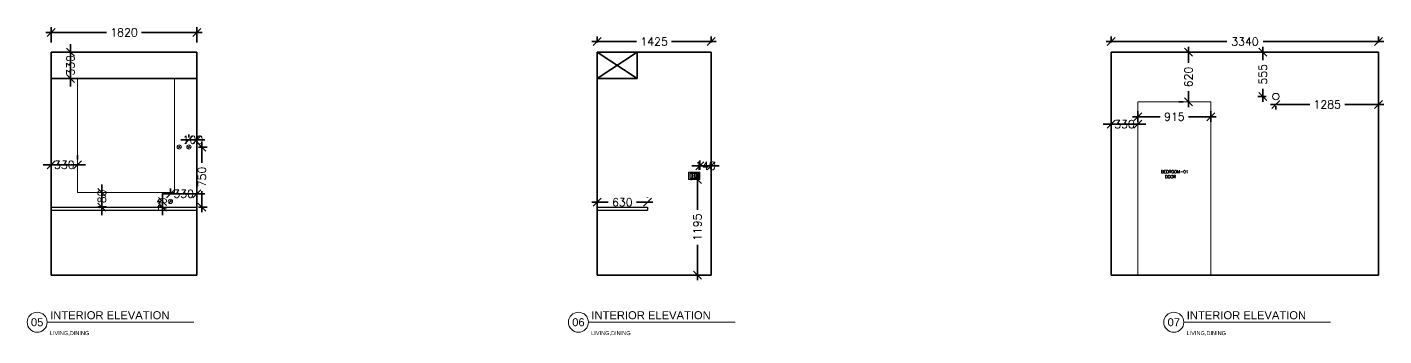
# Model space of a CAD drawing. Header units: millimetres. Extents: x -9330 to 74540, y -13540 to 80317.
# Drawn here: x 36828 to 53778, y 38750 to 42607 of the extents above; entities that cross this region are included whole.
import ezdxf
from ezdxf.enums import TextEntityAlignment as Align

# ---------------------------------------------------------------- set-up
doc = ezdxf.new("R2010")
doc.units = ezdxf.units.MM
for name, color, linetype, lineweight in [('LS_DR_Door', 34, 'Continuous', 5), ('LS_DR_ELECTRICAL', 1, 'Continuous', 0), ('LS_DR_Elivation', 7, 'Continuous', 35), ('LS_DR_Granite', 224, 'Continuous', 30), ('LS_DR_Plumbing', 5, 'Continuous', 5), ('LS_DR_Symbol', 6, 'Continuous', 0), ('LS_DR_Window', 30, 'Continuous', 5)]:
    doc.layers.add(name, color=color, linetype=linetype, lineweight=lineweight)
doc.layers.add('LS_DR_TEXT', color=7, linetype='Continuous')
doc.styles.add('ROMANS', font='romans.shx')
doc.styles.get("Standard").update_dxf_attribs({"font": 'arial.ttf'})
doc.dimstyles.new('MD50', dxfattribs={"dimscale": 50, "dimtxt": 1.9, "dimasz": 1.3, "dimexe": 1.3, "dimexo": 2.38, "dimgap": 1, "dimtad": 1, "dimdec": 0, "dimzin": 3, "dimdsep": 46, "dimtxsty": 'ROMANS', "dimblk": 'OBLIQUE', "dimcen": -1.9, "dimdle": 1.3, "dimclrd": 150, "dimclre": 150, "dimclrt": 256, "dimadec": 0, "dimazin": 0, "dimtfac": 1, "dimtdec": 0, "dimtix": 1, "dimtmove": 2, "dimatfit": 3, "dimfxl": 1, "dimtolj": 1, "dimtzin": 3, "dimarcsym": 0})

# ---------------------------------------------------------------- blocks, each defined once
blk = doc.blocks.new('_Oblique')
at = {"color": 0, "linetype": 'ByBlock', "lineweight": -2}
blk.add_line((-0.5, -0.5), (0.5, 0.5), dxfattribs=at)
blk = doc.blocks.new('*D382')
at = {"layer": 'Defpoints', "color": 0, "ltscale": 0.25, "transparency": 16777216}
for p in [(37128, 42541), (37128, 42294), (38948, 42294)]:
    blk.add_point(p, dxfattribs=at)
at = {"layer": 'LS_DR_Elivation', "color": 8, "ltscale": 0.25, "transparency": 16777216}
for p, q in [((37128, 42413), (37128, 42606)), ((38948, 42413), (38948, 42606))]:
    blk.add_line(p, q, dxfattribs=at)
at = {"layer": 'LS_DR_Elivation', "color": 5, "ltscale": 0.25, "transparency": 16777216}
for p, q in [((37063, 42541), (37819, 42541)), ((39013, 42541), (38257, 42541))]:
    blk.add_line(p, q, dxfattribs=at)
at = {"layer": 'LS_DR_Elivation', "color": 5, "ltscale": 0.25, "transparency": 16777216, "xscale": 100, "yscale": 100, "zscale": 100, "rotation": 180}
blk.add_blockref('_Oblique', (37128, 42541), dxfattribs=at)
at = {"layer": 'LS_DR_Elivation', "color": 5, "ltscale": 0.25, "transparency": 16777216, "xscale": 100, "yscale": 100, "zscale": 100}
blk.add_blockref('_Oblique', (38948, 42541), dxfattribs=at)
at = {"layer": 'LS_DR_Elivation', "color": 1, "ltscale": 0.25, "transparency": 16777216, "insert": (38038, 42541), "char_height": 100, "attachment_point": 5, "style": 'ROMANS'}
blk.add_mtext('\\A1;1820', dxfattribs=at)
blk = doc.blocks.new('*D383')
at = {"layer": 'Defpoints', "color": 0, "ltscale": 0.25, "transparency": 16777216}
for p in [(43948, 42426), (43948, 42294), (45373, 42294)]:
    blk.add_point(p, dxfattribs=at)
at = {"layer": 'LS_DR_Elivation', "color": 5, "ltscale": 0.25, "transparency": 16777216}
for p, q in [((43883, 42426), (44442, 42426)), ((45438, 42426), (44880, 42426))]:
    blk.add_line(p, q, dxfattribs=at)
at = {"layer": 'LS_DR_Elivation', "color": 8, "ltscale": 0.25, "transparency": 16777216}
for p, q in [((43948, 42413), (43948, 42491)), ((45373, 42413), (45373, 42491))]:
    blk.add_line(p, q, dxfattribs=at)
at = {"layer": 'LS_DR_Elivation', "color": 5, "ltscale": 0.25, "transparency": 16777216, "xscale": 100, "yscale": 100, "zscale": 100, "rotation": 180}
blk.add_blockref('_Oblique', (43948, 42426), dxfattribs=at)
at = {"layer": 'LS_DR_Elivation', "color": 5, "ltscale": 0.25, "transparency": 16777216, "xscale": 100, "yscale": 100, "zscale": 100}
blk.add_blockref('_Oblique', (45373, 42426), dxfattribs=at)
at = {"layer": 'LS_DR_Elivation', "color": 1, "ltscale": 0.25, "transparency": 16777216, "insert": (44661, 42426), "char_height": 100, "attachment_point": 5, "style": 'ROMANS'}
blk.add_mtext('\\A1;1425', dxfattribs=at)
blk = doc.blocks.new('*D384')
at = {"layer": 'Defpoints', "color": 0, "ltscale": 0.25, "transparency": 16777216}
for p in [(53713, 42426), (50373, 42294), (53713, 42294)]:
    blk.add_point(p, dxfattribs=at)
at = {"layer": 'LS_DR_Elivation', "color": 5, "ltscale": 0.25, "transparency": 16777216}
for p, q in [((50308, 42426), (51817, 42426)), ((53778, 42426), (52269, 42426))]:
    blk.add_line(p, q, dxfattribs=at)
at = {"layer": 'LS_DR_Elivation', "color": 8, "ltscale": 0.25, "transparency": 16777216}
for p, q in [((50373, 42413), (50373, 42491)), ((53713, 42413), (53713, 42491))]:
    blk.add_line(p, q, dxfattribs=at)
at = {"layer": 'LS_DR_Elivation', "color": 5, "ltscale": 0.25, "transparency": 16777216, "xscale": 100, "yscale": 100, "zscale": 100, "rotation": 180}
blk.add_blockref('_Oblique', (50373, 42426), dxfattribs=at)
at = {"layer": 'LS_DR_Elivation', "color": 5, "ltscale": 0.25, "transparency": 16777216, "xscale": 100, "yscale": 100, "zscale": 100}
blk.add_blockref('_Oblique', (53713, 42426), dxfattribs=at)
at = {"layer": 'LS_DR_Elivation', "color": 1, "ltscale": 0.25, "transparency": 16777216, "insert": (52043, 42426), "char_height": 100, "attachment_point": 5, "style": 'ROMANS'}
blk.add_mtext('\\A1;3340', dxfattribs=at)
blk = doc.blocks.new('*U6')
at = {"linetype": 'Continuous'}
blk.add_line((5, 0), (78.33, 0), dxfattribs=at)
blk.add_circle((0, 0), 5, dxfattribs=at)
at = {"color": 7}
blk.add_attdef('88', text='', height=4, dxfattribs=at).set_placement((0, 0), align=Align.MIDDLE_CENTER)
for tag, p, height in [('LABELNAME', (6.5, 1.5), 4), ('DES.LINE.01', (6.37, -3.27), 2), ('DES.LINE.02', (6.37, -6.39), 2)]:
    blk.add_attdef(tag, p, '', height=height, dxfattribs=at)
blk = doc.blocks.new('*D198')
at = {"layer": 'Defpoints', "color": 0, "ltscale": 0.25, "transparency": 16777216}
for p in [(37368, 42294), (37368, 42294), (37368, 41964)]:
    blk.add_point(p, dxfattribs=at)
at = {"layer": 'LS_DR_Elivation', "color": 5, "ltscale": 0.25, "transparency": 16777216}
for p, q in [((37368, 42294), (37368, 42394)), ((37368, 41964), (37368, 42294)), ((37368, 41964), (37368, 41864))]:
    blk.add_line(p, q, dxfattribs=at)
at = {"layer": 'LS_DR_Elivation', "color": 8, "ltscale": 0.25, "transparency": 16777216}
for p, q in [((37249, 42294), (37303, 42294)), ((37249, 41964), (37303, 41964))]:
    blk.add_line(p, q, dxfattribs=at)
at = {"layer": 'LS_DR_Elivation', "color": 5, "ltscale": 0.25, "transparency": 16777216, "xscale": 100, "yscale": 100, "zscale": 100}
for p, rotation in [((37368, 42294), 270), ((37368, 41964), 90)]:
    blk.add_blockref('_Oblique', p, dxfattribs=dict(at, rotation=rotation))
at = {"layer": 'LS_DR_Elivation', "color": 1, "ltscale": 0.25, "transparency": 16777216, "insert": (37368, 42129), "char_height": 100, "attachment_point": 5, "rotation": 90, "style": 'ROMANS'}
blk.add_mtext('\\A1;330', dxfattribs=at)
blk = doc.blocks.new('*D369')
at = {"layer": 'Defpoints', "color": 0, "ltscale": 0.25, "transparency": 16777216}
for p in [(38948, 40526), (38618, 40429), (38948, 40429)]:
    blk.add_point(p, dxfattribs=at)
at = {"layer": 'LS_DR_Elivation', "color": 5, "ltscale": 0.25, "transparency": 16777216}
for p, q in [((38618, 40526), (38518, 40526)), ((38618, 40526), (38948, 40526)), ((38948, 40526), (39048, 40526))]:
    blk.add_line(p, q, dxfattribs=at)
at = {"layer": 'LS_DR_Elivation', "color": 8, "ltscale": 0.25, "transparency": 16777216}
for p, q in [((38618, 40548), (38618, 40591)), ((38948, 40548), (38948, 40591))]:
    blk.add_line(p, q, dxfattribs=at)
at = {"layer": 'LS_DR_Elivation', "color": 5, "ltscale": 0.25, "transparency": 16777216, "xscale": 100, "yscale": 100, "zscale": 100}
blk.add_blockref('_Oblique', (38618, 40526), dxfattribs=at)
at = {"layer": 'LS_DR_Elivation', "color": 5, "ltscale": 0.25, "transparency": 16777216, "xscale": 100, "yscale": 100, "zscale": 100, "rotation": 180}
blk.add_blockref('_Oblique', (38948, 40526), dxfattribs=at)
at = {"layer": 'LS_DR_Elivation', "color": 1, "ltscale": 0.25, "transparency": 16777216, "insert": (38783, 40526), "char_height": 100, "attachment_point": 5, "style": 'ROMANS'}
blk.add_mtext('\\A1;330', dxfattribs=at)
blk = doc.blocks.new('*D370')
at = {"layer": 'Defpoints', "color": 0, "ltscale": 0.25, "transparency": 16777216}
for p in [(38518, 40359), (38618, 40429), (38618, 40359)]:
    blk.add_point(p, dxfattribs=at)
at = {"layer": 'LS_DR_Elivation', "color": 5, "ltscale": 0.25, "transparency": 16777216}
for p, q in [((38518, 40429), (38518, 40529)), ((38518, 40429), (38518, 40359)), ((38518, 40359), (38518, 40259))]:
    blk.add_line(p, q, dxfattribs=at)
at = {"layer": 'LS_DR_Elivation', "color": 8, "ltscale": 0.25, "transparency": 16777216}
for p, q in [((38499, 40429), (38453, 40429)), ((38499, 40359), (38453, 40359))]:
    blk.add_line(p, q, dxfattribs=at)
at = {"layer": 'LS_DR_Elivation', "color": 5, "ltscale": 0.25, "transparency": 16777216, "xscale": 100, "yscale": 100, "zscale": 100}
for p, rotation in [((38518, 40429), 270), ((38518, 40359), 90)]:
    blk.add_blockref('_Oblique', p, dxfattribs=dict(at, rotation=rotation))
at = {"layer": 'LS_DR_Elivation', "color": 1, "ltscale": 0.25, "transparency": 16777216, "insert": (38518, 40394), "char_height": 100, "attachment_point": 5, "rotation": 90, "style": 'ROMANS'}
blk.add_mtext('\\A1;70', dxfattribs=at)
blk = doc.blocks.new('*D371')
at = {"layer": 'Defpoints', "color": 0, "ltscale": 0.25, "transparency": 16777216}
for p in [(38948, 41200), (38848, 41109), (38948, 41109)]:
    blk.add_point(p, dxfattribs=at)
at = {"layer": 'LS_DR_Elivation', "color": 5, "ltscale": 0.25, "transparency": 16777216}
for p, q in [((38848, 41200), (38748, 41200)), ((38848, 41200), (38948, 41200)), ((38948, 41200), (39048, 41200))]:
    blk.add_line(p, q, dxfattribs=at)
at = {"layer": 'LS_DR_Elivation', "color": 8, "ltscale": 0.25, "transparency": 16777216}
for p, q in [((38848, 41228), (38848, 41265)), ((38948, 41228), (38948, 41265))]:
    blk.add_line(p, q, dxfattribs=at)
at = {"layer": 'LS_DR_Elivation', "color": 5, "ltscale": 0.25, "transparency": 16777216, "xscale": 100, "yscale": 100, "zscale": 100}
blk.add_blockref('_Oblique', (38848, 41200), dxfattribs=at)
at = {"layer": 'LS_DR_Elivation', "color": 5, "ltscale": 0.25, "transparency": 16777216, "xscale": 100, "yscale": 100, "zscale": 100, "rotation": 180}
blk.add_blockref('_Oblique', (38948, 41200), dxfattribs=at)
at = {"layer": 'LS_DR_Elivation', "color": 1, "ltscale": 0.25, "transparency": 16777216, "insert": (38898, 41200), "char_height": 100, "attachment_point": 5, "style": 'ROMANS'}
blk.add_mtext('\\A1;100', dxfattribs=at)
blk = doc.blocks.new('*D372')
at = {"layer": 'Defpoints', "color": 0, "ltscale": 0.25, "transparency": 16777216}
for p in [(38848, 41109), (38848, 40359), (39011, 40359)]:
    blk.add_point(p, dxfattribs=at)
at = {"layer": 'LS_DR_Elivation', "color": 8, "ltscale": 0.25, "transparency": 16777216}
for p, q in [((38967, 41109), (39076, 41109)), ((38967, 40359), (39076, 40359))]:
    blk.add_line(p, q, dxfattribs=at)
at = {"layer": 'LS_DR_Elivation', "color": 5, "ltscale": 0.25, "transparency": 16777216}
for p, q in [((39011, 41174), (39011, 40913)), ((39011, 40294), (39011, 40556))]:
    blk.add_line(p, q, dxfattribs=at)
at = {"layer": 'LS_DR_Elivation', "color": 5, "ltscale": 0.25, "transparency": 16777216, "xscale": 100, "yscale": 100, "zscale": 100}
for p, rotation in [((39011, 41109), 90), ((39011, 40359), 270)]:
    blk.add_blockref('_Oblique', p, dxfattribs=dict(at, rotation=rotation))
at = {"layer": 'LS_DR_Elivation', "color": 1, "ltscale": 0.25, "transparency": 16777216, "insert": (39011, 40734), "char_height": 100, "attachment_point": 5, "rotation": 90, "style": 'ROMANS'}
blk.add_mtext('\\A1;750', dxfattribs=at)
blk = doc.blocks.new('*D373')
at = {"layer": 'Defpoints', "color": 0, "ltscale": 0.25, "transparency": 16777216}
for p in [(37693, 40539), (37693, 40359), (37760, 40359)]:
    blk.add_point(p, dxfattribs=at)
at = {"layer": 'LS_DR_Elivation', "color": 5, "ltscale": 0.25, "transparency": 16777216}
for p, q in [((37760, 40539), (37760, 40639)), ((37760, 40539), (37760, 40359)), ((37760, 40359), (37760, 40259))]:
    blk.add_line(p, q, dxfattribs=at)
at = {"layer": 'LS_DR_Elivation', "color": 8, "ltscale": 0.25, "transparency": 16777216}
for p, q in [((37812, 40539), (37825, 40539)), ((37812, 40359), (37825, 40359))]:
    blk.add_line(p, q, dxfattribs=at)
at = {"layer": 'LS_DR_Elivation', "color": 5, "ltscale": 0.25, "transparency": 16777216, "xscale": 100, "yscale": 100, "zscale": 100}
for p, rotation in [((37760, 40539), 270), ((37760, 40359), 90)]:
    blk.add_blockref('_Oblique', p, dxfattribs=dict(at, rotation=rotation))
at = {"layer": 'LS_DR_Elivation', "color": 1, "ltscale": 0.25, "transparency": 16777216, "insert": (37760, 40449), "char_height": 100, "attachment_point": 5, "rotation": 90, "style": 'ROMANS'}
blk.add_mtext('\\A1;180', dxfattribs=at)
blk = doc.blocks.new('*D374')
at = {"layer": 'Defpoints', "color": 0, "ltscale": 0.25, "transparency": 16777216}
for p in [(37128, 40887), (37128, 40887), (37458, 40887)]:
    blk.add_point(p, dxfattribs=at)
at = {"layer": 'LS_DR_Elivation', "color": 5, "ltscale": 0.25, "transparency": 16777216}
for p, q in [((37128, 40887), (37028, 40887)), ((37458, 40887), (37128, 40887)), ((37458, 40887), (37558, 40887))]:
    blk.add_line(p, q, dxfattribs=at)
at = {"layer": 'LS_DR_Elivation', "color": 8, "ltscale": 0.25, "transparency": 16777216}
for p, q in [((37128, 41006), (37128, 40952)), ((37458, 41006), (37458, 40952))]:
    blk.add_line(p, q, dxfattribs=at)
at = {"layer": 'LS_DR_Elivation', "color": 5, "ltscale": 0.25, "transparency": 16777216, "xscale": 100, "yscale": 100, "zscale": 100}
blk.add_blockref('_Oblique', (37128, 40887), dxfattribs=at)
at = {"layer": 'LS_DR_Elivation', "color": 5, "ltscale": 0.25, "transparency": 16777216, "xscale": 100, "yscale": 100, "zscale": 100, "rotation": 180}
blk.add_blockref('_Oblique', (37458, 40887), dxfattribs=at)
at = {"layer": 'LS_DR_Elivation', "color": 1, "ltscale": 0.25, "transparency": 16777216, "insert": (37293, 40887), "char_height": 100, "attachment_point": 5, "style": 'ROMANS'}
blk.add_mtext('\\A1;330', dxfattribs=at)
blk = doc.blocks.new('*D375')
at = {"layer": 'Defpoints', "color": 0, "ltscale": 0.25, "transparency": 16777216}
for p in [(43948, 40419), (43948, 40359), (44578, 40359)]:
    blk.add_point(p, dxfattribs=at)
at = {"layer": 'LS_DR_Elivation', "color": 5, "ltscale": 0.25, "transparency": 16777216}
for p, q in [((43883, 40419), (44087, 40419)), ((44643, 40419), (44439, 40419))]:
    blk.add_line(p, q, dxfattribs=at)
at = {"layer": 'LS_DR_Elivation', "color": 8, "ltscale": 0.25, "transparency": 16777216}
for p, q in [((43948, 40478), (43948, 40484)), ((44578, 40478), (44578, 40484))]:
    blk.add_line(p, q, dxfattribs=at)
at = {"layer": 'LS_DR_Elivation', "color": 5, "ltscale": 0.25, "transparency": 16777216, "xscale": 100, "yscale": 100, "zscale": 100, "rotation": 180}
blk.add_blockref('_Oblique', (43948, 40419), dxfattribs=at)
at = {"layer": 'LS_DR_Elivation', "color": 5, "ltscale": 0.25, "transparency": 16777216, "xscale": 100, "yscale": 100, "zscale": 100}
blk.add_blockref('_Oblique', (44578, 40419), dxfattribs=at)
at = {"layer": 'LS_DR_Elivation', "color": 1, "ltscale": 0.25, "transparency": 16777216, "insert": (44263, 40419), "char_height": 100, "attachment_point": 5, "style": 'ROMANS'}
blk.add_mtext('\\A1;630', dxfattribs=at)
blk = doc.blocks.new('SWITCH')
at = {"layer": 'LS_DR_ELECTRICAL', "ltscale": 0.25}
for p, q in [((533533, 100225), (533505, 100225)), ((533505, 100159), (533505, 100225)), ((533529, 100221), (533509, 100221)), ((533509, 100163), (533509, 100221)), ((533529, 100221), (533529, 100163)), ((533533, 100225), (533533, 100159)), ((533533, 100159), (533505, 100159)), ((533529, 100163), (533509, 100163))]:
    blk.add_line(p, q, dxfattribs=at)
blk = doc.blocks.new('*D376')
at = {"layer": 'Defpoints', "color": 0, "ltscale": 0.25, "transparency": 16777216}
for p in [(45373, 40876), (45233, 40704), (45373, 40704)]:
    blk.add_point(p, dxfattribs=at)
at = {"layer": 'LS_DR_Elivation', "color": 5, "ltscale": 0.25, "transparency": 16777216}
for p, q in [((45233, 40876), (45133, 40876)), ((45233, 40876), (45373, 40876)), ((45373, 40876), (45473, 40876))]:
    blk.add_line(p, q, dxfattribs=at)
at = {"layer": 'LS_DR_Elivation', "color": 8, "ltscale": 0.25, "transparency": 16777216}
for p, q in [((45233, 40823), (45233, 40941)), ((45373, 40823), (45373, 40941))]:
    blk.add_line(p, q, dxfattribs=at)
at = {"layer": 'LS_DR_Elivation', "color": 5, "ltscale": 0.25, "transparency": 16777216, "xscale": 100, "yscale": 100, "zscale": 100}
blk.add_blockref('_Oblique', (45233, 40876), dxfattribs=at)
at = {"layer": 'LS_DR_Elivation', "color": 5, "ltscale": 0.25, "transparency": 16777216, "xscale": 100, "yscale": 100, "zscale": 100, "rotation": 180}
blk.add_blockref('_Oblique', (45373, 40876), dxfattribs=at)
at = {"layer": 'LS_DR_Elivation', "color": 1, "ltscale": 0.25, "transparency": 16777216, "insert": (45303, 40876), "char_height": 100, "attachment_point": 5, "style": 'ROMANS'}
blk.add_mtext('\\A1;140', dxfattribs=at)
blk = doc.blocks.new('*D308')
at = {"layer": 'Defpoints', "color": 0, "ltscale": 0.25, "transparency": 16777216}
for p in [(45233, 40704), (45202, 39509), (45233, 39509)]:
    blk.add_point(p, dxfattribs=at)
at = {"layer": 'LS_DR_Elivation', "color": 8, "ltscale": 0.25, "transparency": 16777216}
for p, q in [((45114, 40704), (45137, 40704)), ((45114, 39509), (45137, 39509))]:
    blk.add_line(p, q, dxfattribs=at)
at = {"layer": 'LS_DR_Elivation', "color": 5, "ltscale": 0.25, "transparency": 16777216}
for p, q in [((45202, 40769), (45202, 40326)), ((45202, 39444), (45202, 39888))]:
    blk.add_line(p, q, dxfattribs=at)
at = {"layer": 'LS_DR_Elivation', "color": 5, "ltscale": 0.25, "transparency": 16777216, "xscale": 100, "yscale": 100, "zscale": 100}
for p, rotation in [((45202, 40704), 90), ((45202, 39509), 270)]:
    blk.add_blockref('_Oblique', p, dxfattribs=dict(at, rotation=rotation))
at = {"layer": 'LS_DR_Elivation', "color": 1, "ltscale": 0.25, "transparency": 16777216, "insert": (45202, 40107), "char_height": 100, "attachment_point": 5, "rotation": 90, "style": 'ROMANS'}
blk.add_mtext('\\A1;1195', dxfattribs=at)
blk = doc.blocks.new('*D309')
at = {"layer": 'Defpoints', "color": 0, "ltscale": 0.25, "transparency": 16777216}
for p in [(51336, 42294), (51336, 42294), (51336, 41674)]:
    blk.add_point(p, dxfattribs=at)
at = {"layer": 'LS_DR_Elivation', "color": 8, "ltscale": 0.25, "transparency": 16777216}
for p, q in [((51217, 42294), (51271, 42294)), ((51217, 41674), (51271, 41674))]:
    blk.add_line(p, q, dxfattribs=at)
at = {"layer": 'LS_DR_Elivation', "color": 5, "ltscale": 0.25, "transparency": 16777216}
for p, q in [((51336, 42359), (51336, 42161)), ((51336, 41609), (51336, 41808))]:
    blk.add_line(p, q, dxfattribs=at)
at = {"layer": 'LS_DR_Elivation', "color": 5, "ltscale": 0.25, "transparency": 16777216, "xscale": 100, "yscale": 100, "zscale": 100}
for p, rotation in [((51336, 42294), 90), ((51336, 41674), 270)]:
    blk.add_blockref('_Oblique', p, dxfattribs=dict(at, rotation=rotation))
at = {"layer": 'LS_DR_Elivation', "color": 1, "ltscale": 0.25, "transparency": 16777216, "insert": (51336, 41984), "char_height": 100, "attachment_point": 5, "rotation": 90, "style": 'ROMANS'}
blk.add_mtext('\\A1;620', dxfattribs=at)
blk = doc.blocks.new('*D310')
at = {"layer": 'Defpoints', "color": 0, "ltscale": 0.25, "transparency": 16777216}
for p in [(50373, 41394), (50373, 41394), (50703, 41394)]:
    blk.add_point(p, dxfattribs=at)
at = {"layer": 'LS_DR_Elivation', "color": 5, "ltscale": 0.25, "transparency": 16777216}
for p, q in [((50373, 41394), (50273, 41394)), ((50703, 41394), (50373, 41394)), ((50703, 41394), (50803, 41394))]:
    blk.add_line(p, q, dxfattribs=at)
at = {"layer": 'LS_DR_Elivation', "color": 8, "ltscale": 0.25, "transparency": 16777216}
for p, q in [((50373, 41513), (50373, 41459)), ((50703, 41513), (50703, 41459))]:
    blk.add_line(p, q, dxfattribs=at)
at = {"layer": 'LS_DR_Elivation', "color": 5, "ltscale": 0.25, "transparency": 16777216, "xscale": 100, "yscale": 100, "zscale": 100}
blk.add_blockref('_Oblique', (50373, 41394), dxfattribs=at)
at = {"layer": 'LS_DR_Elivation', "color": 5, "ltscale": 0.25, "transparency": 16777216, "xscale": 100, "yscale": 100, "zscale": 100, "rotation": 180}
blk.add_blockref('_Oblique', (50703, 41394), dxfattribs=at)
at = {"layer": 'LS_DR_Elivation', "color": 1, "ltscale": 0.25, "transparency": 16777216, "insert": (50538, 41394), "char_height": 100, "attachment_point": 5, "style": 'ROMANS'}
blk.add_mtext('\\A1;330', dxfattribs=at)
blk = doc.blocks.new('*D311')
at = {"layer": 'Defpoints', "color": 0, "ltscale": 0.25, "transparency": 16777216}
for p in [(50703, 41674), (51618, 41674), (51618, 41488)]:
    blk.add_point(p, dxfattribs=at)
at = {"layer": 'LS_DR_Elivation', "color": 8, "ltscale": 0.25, "transparency": 16777216}
for p, q in [((50703, 41555), (50703, 41423)), ((51618, 41555), (51618, 41423))]:
    blk.add_line(p, q, dxfattribs=at)
at = {"layer": 'LS_DR_Elivation', "color": 5, "ltscale": 0.25, "transparency": 16777216}
for p, q in [((50638, 41488), (50982, 41488)), ((51683, 41488), (51339, 41488))]:
    blk.add_line(p, q, dxfattribs=at)
at = {"layer": 'LS_DR_Elivation', "color": 5, "ltscale": 0.25, "transparency": 16777216, "xscale": 100, "yscale": 100, "zscale": 100, "rotation": 180}
blk.add_blockref('_Oblique', (50703, 41488), dxfattribs=at)
at = {"layer": 'LS_DR_Elivation', "color": 5, "ltscale": 0.25, "transparency": 16777216, "xscale": 100, "yscale": 100, "zscale": 100}
blk.add_blockref('_Oblique', (51618, 41488), dxfattribs=at)
at = {"layer": 'LS_DR_Elivation', "color": 1, "ltscale": 0.25, "transparency": 16777216, "insert": (51161, 41488), "char_height": 100, "attachment_point": 5, "style": 'ROMANS'}
blk.add_mtext('\\A1;915', dxfattribs=at)
blk = doc.blocks.new('*D312')
at = {"layer": 'Defpoints', "color": 0, "ltscale": 0.25, "transparency": 16777216}
for p in [(52428, 41739), (53713, 41739), (53713, 41641)]:
    blk.add_point(p, dxfattribs=at)
at = {"layer": 'LS_DR_Elivation', "color": 5, "ltscale": 0.25, "transparency": 16777216}
for p, q in [((52363, 41641), (52852, 41641)), ((53778, 41641), (53290, 41641))]:
    blk.add_line(p, q, dxfattribs=at)
at = {"layer": 'LS_DR_Elivation', "color": 8, "ltscale": 0.25, "transparency": 16777216}
for p, q in [((52428, 41620), (52428, 41576)), ((53713, 41620), (53713, 41576))]:
    blk.add_line(p, q, dxfattribs=at)
at = {"layer": 'LS_DR_Elivation', "color": 5, "ltscale": 0.25, "transparency": 16777216, "xscale": 100, "yscale": 100, "zscale": 100, "rotation": 180}
blk.add_blockref('_Oblique', (52428, 41641), dxfattribs=at)
at = {"layer": 'LS_DR_Elivation', "color": 5, "ltscale": 0.25, "transparency": 16777216, "xscale": 100, "yscale": 100, "zscale": 100}
blk.add_blockref('_Oblique', (53713, 41641), dxfattribs=at)
at = {"layer": 'LS_DR_Elivation', "color": 1, "ltscale": 0.25, "transparency": 16777216, "insert": (53071, 41641), "char_height": 100, "attachment_point": 5, "style": 'ROMANS'}
blk.add_mtext('\\A1;1285', dxfattribs=at)
blk = doc.blocks.new('*D313')
at = {"layer": 'Defpoints', "color": 0, "ltscale": 0.25, "transparency": 16777216}
for p in [(52267, 42294), (52428, 42294), (52428, 41739)]:
    blk.add_point(p, dxfattribs=at)
at = {"layer": 'LS_DR_Elivation', "color": 8, "ltscale": 0.25, "transparency": 16777216}
for p, q in [((52309, 42294), (52202, 42294)), ((52309, 41739), (52202, 41739))]:
    blk.add_line(p, q, dxfattribs=at)
at = {"layer": 'LS_DR_Elivation', "color": 5, "ltscale": 0.25, "transparency": 16777216}
for p, q in [((52267, 42359), (52267, 42196)), ((52267, 41674), (52267, 41838))]:
    blk.add_line(p, q, dxfattribs=at)
at = {"layer": 'LS_DR_Elivation', "color": 5, "ltscale": 0.25, "transparency": 16777216, "xscale": 100, "yscale": 100, "zscale": 100}
for p, rotation in [((52267, 42294), 90), ((52267, 41739), 270)]:
    blk.add_blockref('_Oblique', p, dxfattribs=dict(at, rotation=rotation))
at = {"layer": 'LS_DR_Elivation', "color": 1, "ltscale": 0.25, "transparency": 16777216, "insert": (52267, 42017), "char_height": 100, "attachment_point": 5, "rotation": 90, "style": 'ROMANS'}
blk.add_mtext('\\A1;555', dxfattribs=at)

msp = doc.modelspace()

# ---------------------------------------------------------------- linework, layer by layer
at = {"layer": 'LS_DR_Door', "ltscale": 0.25}
for p, q in [((50703.2, 41674.5), (50703.2, 39509.5)), ((50703.2, 41674.5), (51618.2, 41674.5)), ((51618.2, 41674.5), (51618.2, 39509.5))]:
    msp.add_line(p, q, dxfattribs=at)
at = {"layer": 'LS_DR_ELECTRICAL', "ltscale": 0.25}
msp.add_lwpolyline([(45233.2, 40704.5), (45091.3, 40704.5), (45091.3, 40794.5), (45233.2, 40794.5)], close=True, dxfattribs=at)
at = {"layer": 'LS_DR_ELECTRICAL'}
msp.add_circle((52428.2, 41739.5), 40, dxfattribs=at)
at = {"layer": 'LS_DR_Elivation', "color": 9, "ltscale": 0.25, "true_color": 0xc7c8ca}
for p, q in [((37128.2, 42294.5), (37128.2, 39509.5)), ((37128.2, 42294.5), (38948.2, 42294.5)), ((38948.2, 42294.5), (38948.2, 39509.5)), ((43948.2, 42294.5), (43948.2, 39509.5)), ((43948.2, 42294.5), (45373.2, 42294.5)), ((44448.2, 41964.5), (43948.2, 42294.5)), ((44448.2, 42294.5), (43948.2, 41964.5)), ((44448.2, 42294.5), (44448.2, 41964.5)), ((45373.2, 42294.5), (45373.2, 39509.5)), ((50373.2, 42294.5), (50373.2, 39509.5)), ((50373.2, 42294.5), (53713.2, 42294.5)), ((53713.2, 42294.5), (53713.2, 39509.5)), ((37128.2, 41964.5), (38948.2, 41964.5)), ((43948.2, 41964.5), (44448.2, 41964.5)), ((37128.2, 39509.5), (38948.2, 39509.5)), ((43948.2, 39509.5), (45373.2, 39509.5)), ((50373.2, 39509.5), (53713.2, 39509.5))]:
    msp.add_line(p, q, dxfattribs=at)
at = {"layer": 'LS_DR_Granite', "ltscale": 0.25}
for p, q in [((37128.2, 40359.5), (38948.2, 40359.5)), ((43948.2, 40359.5), (44578.2, 40359.5)), ((44578.2, 40359.5), (44578.2, 40319.5)), ((37128.2, 40319.5), (38948.2, 40319.5)), ((43948.2, 40319.5), (44578.2, 40319.5))]:
    msp.add_line(p, q, dxfattribs=at)
at = {"layer": 'LS_DR_Plumbing', "ltscale": 0.25}
for p, q in [((38752.5, 41098.6), (38704.1, 41121.1)), ((38752.5, 41098.6), (38704.1, 41121.1)), ((38713.6, 41087.1), (38742.7, 41131.8)), ((38713.6, 41087.1), (38742.7, 41131.8)), ((38872.5, 41098.6), (38824.1, 41121.1)), ((38872.5, 41098.6), (38824.1, 41121.1)), ((38833.6, 41087.1), (38862.7, 41131.8)), ((38833.6, 41087.1), (38862.7, 41131.8)), ((38642.5, 40418.6), (38594.1, 40441.1)), ((38642.5, 40418.6), (38594.1, 40441.1)), ((38603.6, 40407.1), (38632.7, 40451.8)), ((38603.6, 40407.1), (38632.7, 40451.8))]:
    msp.add_line(p, q, dxfattribs=at)
at = {"layer": 'LS_DR_Plumbing'}
for centre in [(38728.2, 41109.5), (38728.2, 41109.5), (38848.2, 41109.5), (38848.2, 41109.5), (38618.2, 40429.5), (38618.2, 40429.5)]:
    msp.add_circle(centre, 26.7, dxfattribs=at)
at = {"layer": 'LS_DR_Window', "ltscale": 0.25}
for p, q in [((37458.2, 41964.5), (37458.2, 40539.5)), ((38668.2, 41964.5), (38668.2, 40539.5)), ((37458.2, 40539.5), (38668.2, 40539.5))]:
    msp.add_line(p, q, dxfattribs=at)

# ---------------------------------------------------------------- block references
at = {"layer": 'LS_DR_ELECTRICAL', "ltscale": 0.25}
for p in [(-488398.7, -59441.9), (-488368.7, -59441.9), (-488340.7, -59441.9), (-488312.7, -59441.9)]:
    msp.add_blockref('SWITCH', p, dxfattribs=at)
at = {"layer": 'LS_DR_Symbol', "ltscale": 0.25}
ref = msp.add_blockref('*U6', (36952.6, 38920.5), dxfattribs=dict(at, xscale=25, yscale=25, zscale=25))
ref.add_attrib('88', '05', dxfattribs={"layer": '0', "color": 7, "height": 100}).set_placement((36952.6, 38920.5), align=Align.MIDDLE_CENTER)
ref.add_attrib('LABELNAME', 'INTERIOR ELEVATION ', (37115.1, 38958), dxfattribs={"layer": '0', "color": 7, "height": 100})
ref.add_attrib('DES.LINE.01', 'LIVING,DINING', (37112, 38759.5), dxfattribs={"layer": '0', "color": 7, "height": 50})
ref = msp.add_blockref('*U6', (43715.1, 38920.5), dxfattribs=dict(at, xscale=25, yscale=25, zscale=25))
ref.add_attrib('88', '06', dxfattribs={"layer": '0', "color": 7, "height": 100}).set_placement((43715.1, 38920.5), align=Align.MIDDLE_CENTER)
ref.add_attrib('LABELNAME', 'INTERIOR ELEVATION ', (43877.6, 38958), dxfattribs={"layer": '0', "color": 7, "height": 100})
ref.add_attrib('DES.LINE.01', 'LIVING,DINING', (43874.5, 38759.5), dxfattribs={"layer": '0', "color": 7, "height": 50})
ref = msp.add_blockref('*U6', (51153.6, 38920.5), dxfattribs=dict(at, xscale=25, yscale=25, zscale=25))
ref.add_attrib('88', '07', dxfattribs={"layer": '0', "color": 7, "height": 100}).set_placement((51153.6, 38920.5), align=Align.MIDDLE_CENTER)
ref.add_attrib('LABELNAME', 'INTERIOR ELEVATION ', (51316.1, 38958), dxfattribs={"layer": '0', "color": 7, "height": 100})
ref.add_attrib('DES.LINE.01', 'LIVING,DINING', (51313, 38759.5), dxfattribs={"layer": '0', "color": 7, "height": 50})

# ---------------------------------------------------------------- texts
at = {"layer": 'LS_DR_TEXT', "ltscale": 0.25, "insert": (50993.7, 40818.7), "char_height": 36.9, "attachment_point": 1, "style": 'ROMANS'}
msp.add_mtext_dynamic_manual_height_columns('BEDROOM-01\\P  DOOR', width=464.446, gutter_width=359.4, heights=[0], dxfattribs=at)

# ---------------------------------------------------------------- dimensions: what is measured, and where the dimension line sits
at = {"layer": 'LS_DR_Elivation', "color": 9, "ltscale": 0.25, "true_color": 0xc7c8ca}
for base, p1, p2, picture, middle in [((37128.2, 42541), (38948.2, 42294.5), (37128.2, 42294.5), '*D382', (38038.2, 42541)), ((43948.2, 42426), (45373.2, 42294.5), (43948.2, 42294.5), '*D383', (44660.7, 42426)), ((53713.2, 42426), (50373.2, 42294.5), (53713.2, 42294.5), '*D384', (52043.2, 42426)), ((53713.2, 41641.5), (52428.2, 41739.5), (53713.2, 41739.5), '*D312', (53070.7, 41641.5)), ((51618.2, 41488.5), (50703.2, 41674.5), (51618.2, 41674.5), '*D311', (51160.7, 41488.5)), ((50373.2, 41394), (50703.2, 41394), (50373.2, 41394), '*D310', (50538.2, 41394)), ((38948.2, 41200.5), (38848.2, 41109.5), (38948.2, 41109.5), '*D371', (38898.2, 41200.5)), ((37128.2, 40887.5), (37458.2, 40887.5), (37128.2, 40887.5), '*D374', (37293.2, 40887.5)), ((45373.2, 40876), (45233.2, 40704.5), (45373.2, 40704.5), '*D376', (45303.2, 40876)), ((38948.2, 40526), (38618.2, 40429.5), (38948.2, 40429.5), '*D369', (38783.2, 40526)), ((43948.2, 40419), (44578.2, 40359.5), (43948.2, 40359.5), '*D375', (44263.2, 40419))]:
    dim = msp.add_linear_dim(base=base, p1=p1, p2=p2, dimstyle='MD50', override={"dimtxt": 2, "dimasz": 2, "dimtad": 0, "dimclrd": 5, "dimclre": 8, "dimclrt": 1, "dimfxl": 30, "dimlwd": 65535, "dimlwe": 65535, "dimarcsym": 2}, dxfattribs=at)
    dim.commit()
    dim.dimension.update_dxf_attribs({"geometry": picture, "text_midpoint": middle})
for base, p1, p2, picture, middle in [((37367.7, 42294.5), (37367.7, 41964.5), (37367.7, 42294.5), '*D198', (37367.7, 42129.5)), ((51336.2, 42294.5), (51336.2, 41674.5), (51336.2, 42294.5), '*D309', (51336.2, 41984.5)), ((52266.7, 42294.5), (52428.2, 41739.5), (52428.2, 42294.5), '*D313', (52266.7, 42017)), ((39011.2, 40359.5), (38848.2, 41109.5), (38848.2, 40359.5), '*D372', (39011.2, 40734.5)), ((45202.2, 39509.5), (45233.2, 40704.5), (45233.2, 39509.5), '*D308', (45202.2, 40107)), ((37759.7, 40359.5), (37693.2, 40539.5), (37693.2, 40359.5), '*D373', (37759.7, 40449.5)), ((38517.7, 40359.5), (38618.2, 40429.5), (38618.2, 40359.5), '*D370', (38517.7, 40394.5))]:
    dim = msp.add_linear_dim(base=base, p1=p1, p2=p2, angle=90, dimstyle='MD50', override={"dimtxt": 2, "dimasz": 2, "dimtad": 0, "dimclrd": 5, "dimclre": 8, "dimclrt": 1, "dimfxl": 30, "dimlwd": 65535, "dimlwe": 65535, "dimarcsym": 2}, dxfattribs=at)
    dim.commit()
    dim.dimension.update_dxf_attribs({"geometry": picture, "text_midpoint": middle})

doc.saveas('drawing.dxf')
